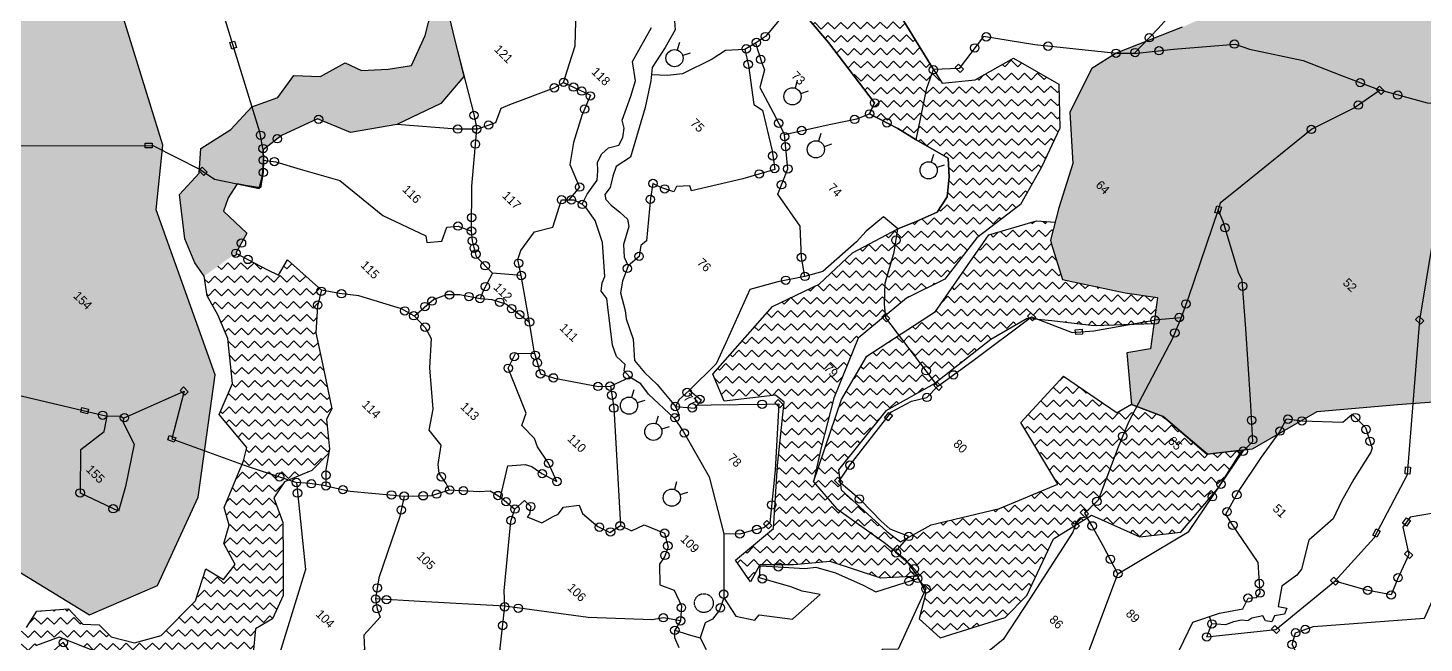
# Model space of a CAD drawing. Header units: metres. Extents: x 342055 to 347320, y 1761737 to 1766997.
# Drawn here: x 344155 to 345567, y 1764192 to 1764814 of the extents above; entities that cross this region are included whole.
import ezdxf
from ezdxf.enums import TextEntityAlignment as Align

# ---------------------------------------------------------------- set-up
doc = ezdxf.new("R2010")
doc.units = ezdxf.units.M
doc.header["$MEASUREMENT"] = 0
doc.linetypes.add('ACAD_ISO02W100', pattern=[15, 12, -3])
for name, color, linetype in [('POLY_HATCH', 12, 'Continuous'), ('POLY_PARCEL', 6, 'Continuous'), ('POLY_WATER', 4, 'Continuous'), ('SYM_STONE', 1, 'Continuous'), ('SYM_WELL', 1, 'Continuous'), ('TEXT_PARCEL', 7, 'Continuous')]:
    doc.layers.add(name, color=color, linetype=linetype)
doc.styles.add('TEXT_MAP', font='')
doc.styles.get('TEXT_MAP').set_extended_font_data('Kruti Dev 050')
pattern_1 = [(0, (2561.2986, 7210.2284), (1.875, 1.875), [1.875, -1.875]), (90, (2563.1736, 7210.2284), (-1.875, 1.875), [1.875, -1.875])]

# ---------------------------------------------------------------- blocks, each defined once
blk = doc.blocks.new('MOTWELL')
for points in [[(-1.54, 2.96), (-0.8, 1.55)], [(1.54, 2.96), (0.8, 1.55)]]:
    blk.add_lwpolyline(points)
blk.add_circle((0, 0), 1.74)
blk = doc.blocks.new('KACCHAWELL')
at = {"linetype": 'ACAD_ISO02W100', "ltscale": 0.03}
blk.add_ellipse((0, 0), major_axis=(-1.35, 1.35), ratio=1, start_param=3.926991, end_param=10.210176, dxfattribs=at)
blk = doc.blocks.new('STONE')
blk.add_circle((0, 0), 0.851)
blk = doc.blocks.new('STONESQUARE')
blk.add_lwpolyline([(-0.7, 0.48), (0.7, 0.48), (0.7, -0.48), (-0.7, -0.48)], close=True)
blk = doc.blocks.new('EWF')
at = {"layer": 'POLY_HATCH'}
h = blk.add_hatch(dxfattribs=at)
h.set_pattern_fill('ZIGZAG', color=256, scale=15, style=0)
h.set_pattern_definition(pattern_1)
edge = h.paths.add_edge_path()
edge.add_line((2819.69, 7499.71), (2813.42, 7487.32))
edge.add_line((2813.42, 7487.32), (2810.13, 7480.25))
edge.add_line((2810.13, 7480.25), (2802.04, 7462.42))
edge.add_line((2802.04, 7462.42), (2795.49, 7447.4))
edge.add_line((2795.49, 7447.4), (2791.07, 7439.3))
edge.add_line((2791.07, 7439.3), (2784.01, 7427.53))
edge.add_line((2784.01, 7427.53), (2781.44, 7422.78))
edge.add_line((2781.44, 7422.78), (2771.8, 7406.7))
edge.add_line((2771.8, 7406.7), (2764.01, 7393.14))
edge.add_line((2764.01, 7393.14), (2820.19, 7373.12))
edge.add_line((2820.19, 7373.12), (2842.46, 7366.11))
edge.add_line((2842.46, 7366.11), (2855.14, 7367.52))
edge.add_line((2855.14, 7367.52), (2862.87, 7380.9))
edge.add_line((2862.87, 7380.9), (2863.9, 7401.48))
edge.add_line((2863.9, 7401.48), (2872.15, 7413.83))
edge.add_line((2872.15, 7413.83), (2886.06, 7422.58))
edge.add_line((2886.06, 7422.58), (2887.09, 7439.04))
edge.add_line((2887.09, 7439.04), (2886.57, 7454.99))
edge.add_line((2886.57, 7454.99), (2880.91, 7467.34))
edge.add_line((2880.91, 7467.34), (2891.73, 7479.69))
edge.add_line((2891.73, 7479.69), (2883.5, 7497.06))
edge.add_line((2883.5, 7497.06), (2886.59, 7504.78))
edge.add_line((2886.59, 7504.78), (2896.9, 7514.55))
edge.add_line((2896.9, 7514.55), (2934.51, 7523.3))
edge.add_line((2934.51, 7523.3), (2940.18, 7537.19))
edge.add_line((2940.18, 7537.19), (2933.48, 7555.71))
edge.add_line((2933.48, 7555.71), (2918.54, 7575.78))
edge.add_line((2918.54, 7575.78), (2886.59, 7591.22))
edge.add_line((2886.59, 7591.22), (2878.35, 7601.51))
edge.add_line((2878.35, 7601.51), (2845.89, 7619))
edge.add_line((2845.89, 7619), (2825.79, 7618.49))
edge.add_line((2825.79, 7618.49), (2811.88, 7604.08))
edge.add_line((2811.88, 7604.08), (2793.85, 7603.05))
edge.add_line((2793.85, 7603.05), (2784.57, 7605.11))
edge.add_line((2784.57, 7605.11), (2781.48, 7611.8))
edge.add_line((2781.48, 7611.8), (2781.48, 7618.49))
edge.add_line((2781.48, 7618.49), (2783.4, 7634.3))
edge.add_line((2783.4, 7634.3), (2782.37, 7646.14))
edge.add_line((2782.37, 7646.14), (2774.64, 7666.2))
edge.add_line((2774.64, 7666.2), (2770, 7678.04))
edge.add_line((2770, 7678.04), (2760.73, 7694.5))
edge.add_line((2760.73, 7694.5), (2768.46, 7704.79))
edge.add_line((2768.46, 7704.79), (2781.85, 7713.54))
edge.add_line((2781.85, 7713.54), (2790.1, 7719.2))
edge.add_line((2790.1, 7719.2), (2794.22, 7739.78))
edge.add_line((2794.22, 7739.78), (2794.74, 7748.01))
edge.add_line((2794.74, 7748.01), (2789.58, 7756.76))
edge.add_line((2789.58, 7756.76), (2795.77, 7759.85))
edge.add_line((2795.77, 7759.85), (2800.92, 7756.76))
edge.add_line((2800.92, 7756.76), (2810.71, 7758.82))
edge.add_line((2810.71, 7758.82), (2818.44, 7768.08))
edge.add_line((2818.44, 7768.08), (2817.92, 7780.94))
edge.add_line((2817.92, 7780.94), (2826.17, 7784.03))
edge.add_line((2826.17, 7784.03), (2833.49, 7793.68))
edge.add_line((2833.49, 7793.68), (2843.28, 7786.99))
edge.add_line((2843.28, 7786.99), (2856.16, 7783.9))
edge.add_line((2856.16, 7783.9), (2874.19, 7786.99))
edge.add_line((2874.19, 7786.99), (2883.46, 7782.87))
edge.add_line((2883.46, 7782.87), (2895.83, 7790.08))
edge.add_line((2895.83, 7790.08), (2896.08, 7794.98))
edge.add_line((2896.08, 7794.98), (2892.54, 7801.59))
edge.add_line((2892.54, 7801.59), (2897.33, 7804.32))
edge.add_line((2897.33, 7804.32), (2901.55, 7800.91))
edge.add_line((2901.55, 7800.91), (2906.46, 7796.69))
edge.add_line((2906.46, 7796.69), (2910.33, 7797.03))
edge.add_line((2910.33, 7797.03), (2914.44, 7802.96))
edge.add_line((2914.44, 7802.96), (2915.69, 7798.17))
edge.add_line((2915.69, 7798.17), (2920.94, 7793.96))
edge.add_line((2920.94, 7793.96), (2928.24, 7786.78))
edge.add_line((2928.24, 7786.78), (2940.14, 7781.33))
edge.add_line((2940.14, 7781.33), (2947.87, 7784.93))
edge.add_line((2947.87, 7784.93), (2946.84, 7801.4))
edge.add_line((2946.84, 7801.4), (2956.11, 7823.52))
edge.add_line((2956.11, 7823.52), (2962.81, 7830.21))
edge.add_line((2962.81, 7830.21), (2976.21, 7837.93))
edge.add_line((2976.21, 7837.93), (2979.3, 7841.01))
edge.add_line((2979.3, 7841.01), (2979.55, 7856.42))
edge.add_line((2979.55, 7856.42), (2995.12, 7874.06))
edge.add_line((2995.12, 7874.06), (2997.32, 7876.36))
edge.add_line((2997.32, 7876.36), (3009.03, 7876.36))
edge.add_line((3009.03, 7876.36), (3017.05, 7881.28))
edge.add_line((3017.05, 7881.28), (3020.13, 7887.85))
edge.add_line((3020.13, 7887.85), (3019.56, 7894.76))
edge.add_line((3019.56, 7894.76), (3019.98, 7905.64))
edge.add_line((3019.98, 7905.64), (3027.37, 7914.26))
edge.add_line((3027.37, 7914.26), (3030.66, 7921.65))
edge.add_line((3030.66, 7921.65), (3031.07, 7933.35))
edge.add_line((3031.07, 7933.35), (3028.94, 7939.41))
edge.add_line((3028.94, 7939.41), (3027.68, 7943.83))
edge.add_line((3027.68, 7943.83), (3018.53, 7950.07))
edge.add_line((3018.53, 7950.07), (3014.88, 7949.33))
edge.add_line((3014.88, 7949.33), (3010.34, 7952.08))
edge.add_line((3010.34, 7952.08), (3005.58, 7948.81))
edge.add_line((3005.58, 7948.81), (2997.97, 7946.53))
edge.add_line((2997.97, 7946.53), (2994.51, 7944.86))
edge.add_line((2994.51, 7944.86), (2981.94, 7936.8))
edge.add_line((2981.94, 7936.8), (2980.21, 7934.95))
edge.add_line((2980.21, 7934.95), (2972.73, 7926.37))
edge.add_line((2972.73, 7926.37), (2970.72, 7924.72))
edge.add_line((2970.72, 7924.72), (2954.03, 7912.62))
edge.add_line((2954.03, 7912.62), (2942.74, 7904.73))
edge.add_line((2942.74, 7904.73), (2934.03, 7898.62))
edge.add_line((2934.03, 7898.62), (2931.18, 7896.89))
edge.add_line((2931.18, 7896.89), (2918.29, 7887.91))
edge.add_line((2918.29, 7887.91), (2917.92, 7887.17))
edge.add_line((2917.92, 7887.17), (2915.07, 7885.94))
edge.add_line((2915.07, 7885.94), (2912.17, 7885.07))
edge.add_line((2912.17, 7885.07), (2901.16, 7880.63))
edge.add_line((2901.16, 7880.63), (2899, 7880.26))
edge.add_line((2899, 7880.26), (2887.94, 7880.69))
edge.add_line((2887.94, 7880.69), (2881.33, 7879.56))
edge.add_line((2881.33, 7879.56), (2868.84, 7877.64))
edge.add_line((2868.84, 7877.64), (2855.98, 7873.94))
edge.add_line((2855.98, 7873.94), (2853.54, 7871.86))
edge.add_line((2853.54, 7871.86), (2838.08, 7859.45))
edge.add_line((2838.08, 7859.45), (2818.99, 7856.54))
edge.add_line((2818.99, 7856.54), (2797.85, 7853.39))
edge.add_line((2797.85, 7853.39), (2792.44, 7852.36))
edge.add_line((2792.44, 7852.36), (2782.8, 7844.83))
edge.add_line((2782.8, 7844.83), (2777.98, 7840.57))
edge.add_line((2777.98, 7840.57), (2774.82, 7838.22))
edge.add_line((2774.82, 7838.22), (2773.21, 7834.16))
edge.add_line((2773.21, 7834.16), (2768.57, 7822.8))
edge.add_line((2768.57, 7822.8), (2763.93, 7814.59))
edge.add_line((2763.93, 7814.59), (2762.01, 7810.71))
edge.add_line((2762.01, 7810.71), (2755.21, 7795.46))
edge.add_line((2755.21, 7795.46), (2752.46, 7792.07))
edge.add_line((2752.46, 7792.07), (2737.1, 7772.95))
edge.add_line((2737.1, 7772.95), (2725.36, 7757.88))
edge.add_line((2725.36, 7757.88), (2724.43, 7756.47))
edge.add_line((2724.43, 7756.47), (2715.26, 7739.08))
edge.add_line((2715.26, 7739.08), (2703.99, 7725.58))
edge.add_line((2703.99, 7725.58), (2696.08, 7716.13))
edge.add_line((2696.08, 7716.13), (2698.04, 7714.07))
edge.add_line((2698.04, 7714.07), (2699.39, 7710.92))
edge.add_line((2699.39, 7710.92), (2700.84, 7690.52))
edge.add_line((2700.84, 7690.52), (2701.47, 7680.45))
edge.add_line((2701.47, 7680.45), (2707.7, 7660.41))
edge.add_line((2707.7, 7660.41), (2713.37, 7641.34))
edge.add_line((2713.37, 7641.34), (2718.97, 7626.61))
edge.add_line((2718.97, 7626.61), (2720.14, 7622.83))
edge.add_line((2720.14, 7622.83), (2725.21, 7597.45))
edge.add_line((2725.21, 7597.45), (2727.99, 7584.41))
edge.add_line((2727.99, 7584.41), (2729.11, 7578.74))
edge.add_line((2729.11, 7578.74), (2729.62, 7574.27))
edge.add_line((2729.62, 7574.27), (2732.43, 7570.86))
edge.add_line((2732.43, 7570.86), (2746.07, 7556.53))
edge.add_line((2746.07, 7556.53), (2754.87, 7548.21))
edge.add_line((2754.87, 7548.21), (2762.6, 7541.09))
edge.add_line((2762.6, 7541.09), (2766.75, 7536.43))
edge.add_line((2766.75, 7536.43), (2775.65, 7534.21))
edge.add_line((2775.65, 7534.21), (2790.82, 7530))
edge.add_line((2790.82, 7530), (2802.28, 7526.43))
edge.add_line((2802.28, 7526.43), (2803.15, 7523.56))
edge.add_line((2803.15, 7523.56), (2805.34, 7520.89))
edge.add_line((2805.34, 7520.89), (2816.52, 7504.69))
edge.add_line((2816.52, 7504.69), (2818.22, 7502.73))
h = blk.add_hatch(dxfattribs=at)
h.set_pattern_fill('ZIGZAG', color=256, scale=15, style=0)
h.set_pattern_definition(pattern_1)
h.paths.add_polyline_path([(3130.18, 7854.67), (3104.93, 7856.28), (3106.03, 7873.79), (3096.53, 7889.11), (3092.51, 7901.51), (3080.09, 7911.72), (3068.77, 7908.8), (3056.35, 7900.78), (3049.41, 7893.12), (3045.4, 7880.72), (3039.55, 7869.41), (3025.31, 7853.36), (3025.31, 7841.33), (3023.48, 7827.47), (3026.01, 7819.24), (3033.68, 7814.86), (3032.95, 7806.47), (3027.1, 7805.01), (3017.6, 7797.72), (3009.57, 7785.31), (3012.49, 7772.55), (3008.84, 7763.43), (3002.99, 7750.3), (3001.67, 7744.65), (3004.71, 7735.19), (3012.39, 7728.22), (3016.68, 7719.84), (3020.08, 7713.95), (3020.62, 7713.59), (3027.41, 7710.02), (3038.34, 7716.95), (3043.7, 7720.88), (3049.98, 7712.5), (3047.12, 7708.57), (3055.13, 7701.71), (3061.41, 7704.5), (3073.09, 7705.23), (3078.94, 7712.53), (3082.96, 7727.12), (3093.55, 7739.52), (3106.33, 7754.11), (3121.67, 7776.36), (3144.68, 7785.11), (3156.37, 7789.85), (3183.19, 7790.41), (3195.97, 7797.34), (3203.28, 7814.12), (3195.24, 7835.64), (3175.15, 7832.72), (3157.99, 7842.2), (3153.11, 7853.23), (3145.74, 7853.56)])
h = blk.add_hatch(dxfattribs=at)
h.set_pattern_fill('ZIGZAG', color=256, scale=15, style=0)
h.set_pattern_definition(pattern_1)
h.paths.add_polyline_path([(2861.04, 7686.21), (2865.04, 7691.02), (2869.86, 7690.2), (2880.01, 7686.82), (2888.3, 7684.15), (2897.45, 7679.01), (2897.86, 7671.95), (2895.03, 7664.34), (2900.69, 7654.65), (2902.92, 7648.4), (2900.09, 7644.56), (2896.45, 7640.53), (2893.01, 7639.32), (2891.4, 7633.87), (2887.35, 7630.23), (2888.16, 7624.78), (2885.74, 7619.74), (2885.94, 7613.48), (2884.33, 7606.48), (2887.57, 7602.64), (2887.77, 7596.79), (2894.84, 7591.14), (2899.69, 7589.12), (2902.93, 7588.51), (2904.27, 7596.32), (2903.01, 7600.76), (2896.51, 7600.63), (2895.31, 7603.21), (2894.58, 7606.52), (2898.45, 7608.98), (2897.06, 7611.3), (2895, 7613.68), (2893.52, 7615.17), (2894.12, 7619.81), (2896.99, 7627.34), (2903.63, 7630.05), (2909.22, 7637.78), (2912.58, 7647.06), (2912.09, 7654.28), (2905.68, 7658.13), (2898.79, 7662.46), (2900.68, 7666.31), (2909.54, 7682.26), (2912.42, 7687.8), (2909.96, 7688.01), (2904.62, 7689.83), (2900.37, 7690.92), (2895.95, 7690.64), (2884.51, 7696.46), (2879.1, 7699.12), (2875.92, 7703.79), (2872.02, 7708.51), (2868.97, 7707.43), (2860.06, 7710.59), (2849.66, 7714.65), (2845.34, 7716.53), (2841.84, 7714.56), (2835.8, 7710.42), (2837.48, 7705.48), (2836.38, 7696.11), (2834.35, 7688.04), (2830.27, 7688.84), (2828.16, 7688.95), (2827.35, 7690.92), (2820.57, 7707.98), (2812.74, 7709.33), (2810.85, 7715.18), (2809.23, 7720.27), (2807.79, 7723.51), (2807.09, 7724.24), (2806.87, 7730.24), (2812.03, 7736.9), (2818.47, 7742.26), (2824.49, 7744.83), (2827.07, 7750.41), (2832.44, 7753.42), (2835.02, 7759.42), (2837.16, 7760.5), (2841.68, 7764.57), (2843.22, 7769.13), (2840.7, 7774.35), (2842.23, 7777.58), (2845.02, 7783.64), (2843.31, 7786.76), (2837.81, 7778.66), (2824.44, 7761.32), (2821.65, 7757.54), (2809.58, 7750.08), (2798.49, 7736.8), (2795.61, 7714.59), (2795.71, 7713.43), (2803.24, 7698.51), (2807.21, 7690.69), (2809.95, 7687.53), (2813.37, 7687.89), (2814.83, 7684.93), (2821.76, 7670.54), (2820.14, 7667.57), (2816.8, 7659.87), (2826.25, 7662.58), (2841.63, 7666.68), (2847.79, 7673.85), (2856.22, 7683.65)])
h = blk.add_hatch(dxfattribs=at)
h.set_pattern_fill('ZIGZAG', color=256, scale=15, style=0)
h.set_pattern_definition(pattern_1)
h.paths.add_polyline_path([(2912.49, 7733.57), (2915.67, 7726.57), (2915.67, 7724.32), (2924.13, 7727.63), (2940.27, 7729.74), (2939.6, 7718.12), (2946.75, 7717.72), (2949.66, 7723.4), (2956.67, 7726.83), (2965.4, 7725.38), (2978.93, 7721.99), (2982.11, 7721.27), (2986.4, 7726.44), (2988.9, 7735.01), (2999.09, 7737.69), (3005.53, 7731.44), (3008.39, 7723.23), (3010.71, 7714.84), (3009.1, 7703.86), (3010.35, 7693.33), (3007.5, 7685.12), (3006.25, 7672.51), (3011.26, 7660.37), (3016.44, 7651.44), (3020.2, 7645.38), (3027.33, 7644.8), (3038.92, 7646.66), (3044.33, 7647.22), (3048.64, 7646.51), (3043.6, 7641.05), (3033.93, 7636.22), (3029.1, 7630.56), (3024.26, 7625.73), (3025.31, 7621.95), (3020.06, 7623), (3021.07, 7632.98), (3012.66, 7642.63), (3004.67, 7652.71), (3002.36, 7652.5), (2995.84, 7644.31), (2990.38, 7646.62), (2989.33, 7664.89), (2992.9, 7674.75), (2993.32, 7683.99), (2996.41, 7693.9), (2998.01, 7697.55), (2999.77, 7701.9), (2999.02, 7705.56), (2996.49, 7708.71), (2993.65, 7711.24), (2986.43, 7709.4), (2982.19, 7708.43), (2976.01, 7706.5), (2975.17, 7708.79), (2959.9, 7710.97), (2949.24, 7711.94), (2945.73, 7712.67), (2932.04, 7716.9), (2924.1, 7719.31), (2911.86, 7717.98), (2906.77, 7716.53), (2905.73, 7719.65), (2904.62, 7725.64), (2908.51, 7728.96)])
h = blk.add_hatch(dxfattribs=at)
h.set_pattern_fill('ZIGZAG', color=256, scale=15, style=0)
h.set_pattern_definition(pattern_1)
h.paths.add_polyline_path([(3079.58, 7701.87), (3077.6, 7710.85), (3073.17, 7705.33), (3073.09, 7705.23), (3061.41, 7704.5), (3055.13, 7701.71), (3054.3, 7698.5), (3041.27, 7696.15), (3041.73, 7683.41), (3055.85, 7679.77), (3050.84, 7667.95), (3043.32, 7655.89), (3041.27, 7649.07), (3037.86, 7648.62), (3025.33, 7648.16), (3022.14, 7650.66), (3020.55, 7665.9), (3023.74, 7676.82), (3025.56, 7691.14), (3027.84, 7699.33), (3031.71, 7702.51), (3038.54, 7707.74), (3046.92, 7716.58), (3043.7, 7720.88), (3038.34, 7716.95), (3027.41, 7710.02), (3020.62, 7713.59), (3020.08, 7713.95), (3018.2, 7717.2), (3015.35, 7714.79), (3010.41, 7705.98), (3013.59, 7687.3), (3010.06, 7671.09), (3012.53, 7661.23), (3020.2, 7645.38), (3027.33, 7644.8), (3038.92, 7646.66), (3044.33, 7647.22), (3048.64, 7646.51), (3052.22, 7645.25), (3054.95, 7640.63), (3060.63, 7640.84), (3067.14, 7653.02), (3067.18, 7659.26), (3062.98, 7671.22), (3065.08, 7680.04), (3075.17, 7683.81), (3080.43, 7690.32)])
h = blk.add_hatch(dxfattribs=at)
h.set_pattern_fill('ZIGZAG', color=256, scale=15, style=0)
h.set_pattern_definition(pattern_1)
h.paths.add_polyline_path([(2904.27, 7596.32), (2911.04, 7598.37), (2913.53, 7599.17), (2912.67, 7602.74), (2921.89, 7603.14), (2923.55, 7600.29), (2927.13, 7596.19), (2933.3, 7592.14), (2940.23, 7587.47), (2940.96, 7585.22), (2945.6, 7581.31), (2946.15, 7580.54), (2946.1, 7575.72), (2943.81, 7570.21), (2944.54, 7566.36), (2949.33, 7564.07), (2954.23, 7559.18), (2959.75, 7553.56), (2961.55, 7548.7), (2960.51, 7544.85), (2964.05, 7540.48), (2965.41, 7536.93), (2964.6, 7530.47), (2964.6, 7525.63), (2966.62, 7520.58), (2965.61, 7515.13), (2961.36, 7511.5), (2955.5, 7514.73), (2945.6, 7513.11), (2940.95, 7518.97), (2933.27, 7515.74), (2931.25, 7511.3), (2931.25, 7507.06), (2933.88, 7505.04), (2932.66, 7503.22), (2926.4, 7507.87), (2927.21, 7512.51), (2926.4, 7516.34), (2930.64, 7521.19), (2934.89, 7520.98), (2937.31, 7523.2), (2940.75, 7523.2), (2944.99, 7525.63), (2947.82, 7530.47), (2947.82, 7540.36), (2944.79, 7546.42), (2948.83, 7547.42), (2948.43, 7551.26), (2943.78, 7552.67), (2941.96, 7556.1), (2938.73, 7557.92), (2934.89, 7567.41), (2933.47, 7569.83), (2924.78, 7570.63), (2922.33, 7577.01), (2915.25, 7582.86), (2910.4, 7584.88), (2906.16, 7586.09), (2902.93, 7588.51)])
for points in [[(2896.9, 7514.55), (2934.51, 7523.3), (2940.18, 7537.19), (2933.48, 7555.71), (2918.54, 7575.78), (2886.59, 7591.22), (2878.35, 7601.51), (2845.89, 7619), (2825.79, 7618.49), (2811.88, 7604.08)], [(3008.84, 7763.43), (3002.99, 7750.3), (3001.67, 7744.65), (3004.71, 7735.19), (3012.39, 7728.22), (3016.68, 7719.84), (3020.08, 7713.95), (3020.62, 7713.59), (3027.41, 7710.02), (3038.34, 7716.95), (3043.7, 7720.88), (3049.98, 7712.5), (3047.12, 7708.57), (3055.13, 7701.71), (3061.41, 7704.5), (3073.09, 7705.23), (3078.94, 7712.53), (3082.96, 7727.12), (3093.55, 7739.52), (3106.33, 7754.11)], [(2894.58, 7606.52), (2898.45, 7608.98), (2897.06, 7611.3), (2895, 7613.68), (2897.06, 7611.3), (2898.45, 7608.98), (2894.58, 7606.52), (2895.31, 7603.21), (2896.51, 7600.63), (2903.01, 7600.76), (2904.27, 7596.32), (2911.04, 7598.37), (2913.53, 7599.17), (2912.67, 7602.74), (2921.89, 7603.14), (2923.55, 7600.29), (2927.13, 7596.19), (2933.3, 7592.14), (2940.23, 7587.47), (2940.96, 7585.22), (2945.6, 7581.31), (2946.15, 7580.54), (2946.1, 7575.72), (2943.81, 7570.21), (2944.54, 7566.36), (2949.33, 7564.07), (2954.23, 7559.18), (2959.75, 7553.56), (2961.55, 7548.7), (2960.51, 7544.85), (2964.05, 7540.48)], [(2940.95, 7518.97), (2933.27, 7515.74), (2931.25, 7511.3)], [(2927.21, 7512.51), (2926.4, 7516.34), (2930.64, 7521.19), (2934.89, 7520.98), (2937.31, 7523.2), (2940.75, 7523.2), (2944.99, 7525.63), (2947.82, 7530.47), (2947.82, 7540.36), (2944.79, 7546.42), (2948.83, 7547.42), (2948.43, 7551.26), (2943.78, 7552.67), (2941.96, 7556.1), (2938.73, 7557.92), (2934.89, 7567.41), (2933.47, 7569.83), (2924.78, 7570.63), (2922.33, 7577.01), (2915.25, 7582.86), (2910.4, 7584.88), (2906.16, 7586.09), (2902.93, 7588.51), (2899.69, 7589.12), (2894.84, 7591.14), (2887.77, 7596.79), (2887.57, 7602.64), (2884.33, 7606.48), (2885.94, 7613.48), (2885.74, 7619.74), (2888.16, 7624.78), (2887.35, 7630.23), (2891.4, 7633.87), (2893.01, 7639.32), (2896.45, 7640.53), (2900.09, 7644.56), (2902.92, 7648.4), (2900.69, 7654.65), (2895.03, 7664.34)], [(2898.79, 7662.46), (2905.68, 7658.13), (2912.09, 7654.28), (2912.58, 7647.06), (2909.22, 7637.78), (2903.63, 7630.05), (2896.99, 7627.34), (2894.12, 7619.81), (2893.52, 7615.17), (2895, 7613.68), (2893.52, 7615.17)], [(2965.4, 7725.38), (2978.93, 7721.99), (2982.11, 7721.27), (2986.4, 7726.44), (2988.9, 7735.01), (2999.09, 7737.69), (3005.53, 7731.44), (3008.39, 7723.23), (3010.71, 7714.84), (3009.1, 7703.86), (3010.35, 7693.33), (3007.5, 7685.12), (3006.25, 7672.51), (3011.26, 7660.37), (3016.44, 7651.44), (3020.2, 7645.38), (3027.33, 7644.8), (3038.92, 7646.66), (3044.33, 7647.22), (3048.64, 7646.51), (3043.6, 7641.05), (3033.93, 7636.22), (3029.1, 7630.56), (3024.26, 7625.73), (3025.31, 7621.95), (3020.06, 7623), (3021.07, 7632.98), (3012.66, 7642.63), (3004.67, 7652.71), (3002.36, 7652.5), (2995.84, 7644.31), (2990.38, 7646.62), (2989.33, 7664.89), (2992.9, 7674.75), (2993.32, 7683.99), (2996.41, 7693.9), (2998.01, 7697.55), (2999.77, 7701.9), (2999.02, 7705.56), (2996.49, 7708.71), (2993.65, 7711.24), (2986.43, 7709.4), (2982.19, 7708.43), (2976.01, 7706.5), (2975.17, 7708.79), (2975.17, 7708.79), (2959.9, 7710.97), (2949.24, 7711.94)], [(3020.2, 7645.38), (3012.53, 7661.23), (3010.06, 7671.09), (3013.59, 7687.3), (3010.41, 7705.98), (3015.35, 7714.79), (3018.2, 7717.2)], [(3046.92, 7716.58), (3038.54, 7707.74), (3031.71, 7702.51), (3027.84, 7699.33), (3025.56, 7691.14), (3023.74, 7676.82), (3020.55, 7665.9), (3022.14, 7650.66), (3025.33, 7648.16), (3037.86, 7648.62), (3041.27, 7649.07), (3043.32, 7655.89), (3050.84, 7667.95), (3055.85, 7679.77), (3041.73, 7683.41), (3041.27, 7696.15), (3054.3, 7698.5)], [(3048.64, 7646.51), (3052.22, 7645.25), (3054.95, 7640.63), (3060.63, 7640.84), (3067.14, 7653.02), (3067.18, 7659.26), (3062.98, 7671.22), (3065.08, 7680.04), (3075.17, 7683.81), (3080.43, 7690.32), (3079.58, 7701.87), (3077.6, 7710.85), (3073.17, 7705.33), (3067.55, 7704.89), (3061.41, 7704.5), (3055.13, 7701.71), (3054.3, 7698.5)]]:
    blk.add_lwpolyline(points, dxfattribs=at)
at = {"layer": 'POLY_PARCEL'}
for points in [[(3060.04, 7790.14), (3056.38, 7788.46), (3055.1, 7787.35), (3046.44, 7782.49)], [(3109.62, 7705.1), (3109.13, 7716.94), (3104.95, 7730.83), (3084.8, 7754.89), (3084.8, 7754.89), (3084.8, 7754.89), (3060.04, 7790.14)], [(2997.35, 7788.11), (2999.58, 7783.57), (3005.14, 7768.41), (3005.54, 7759.83), (3005.67, 7752.83)], [(3005.67, 7752.83), (3010.7, 7759.03), (3018.9, 7768.54), (3021.67, 7769.86), (3031.06, 7775.81), (3038.73, 7779.11), (3046.44, 7782.49)], [(3046.44, 7782.49), (3045.17, 7776.3), (3042.06, 7767.17), (3040.01, 7749.11), (3039.33, 7743.41), (3040.01, 7742.15)], [(3125.63, 7760.03), (3119.5, 7753.43), (3114.68, 7746.32), (3111.76, 7741.76), (3111.08, 7738.36), (3116.14, 7731.56), (3111.37, 7725.06), (3111.76, 7722.58), (3116.52, 7719.47), (3118.37, 7714.32), (3119.73, 7711.12), (3115.45, 7708.3), (3109.62, 7705.1)], [(3005.67, 7752.83), (3003.14, 7750.39), (2990.04, 7739.96), (2981.44, 7733.88), (2982.5, 7725.82), (2978.93, 7721.99)], [(3040.01, 7742.15), (3048.18, 7725.15), (3049.94, 7721.39)], [(3077.22, 7675.36), (3077.22, 7675.36), (3081.5, 7691.54), (3081.5, 7691.54), (3077.92, 7710.87), (3077.92, 7713.6), (3071.64, 7719.37), (3060.9, 7728.88), (3053.45, 7735.43), (3051.83, 7736.04), (3042.41, 7741.2), (3040.01, 7742.15)], [(2978.93, 7721.99), (2965.4, 7725.38), (2956.67, 7726.83), (2949.66, 7723.4), (2946.75, 7717.72), (2939.6, 7718.12), (2940.27, 7729.74), (2924.13, 7727.63), (2915.67, 7724.32), (2915.67, 7726.57), (2912.66, 7733.06)], [(3125.57, 7684.61), (3120.19, 7687.41), (3112.43, 7689.89), (3111.3, 7692.08), (3112.96, 7695.53), (3112.96, 7695.53), (3127.83, 7712.53), (3123.45, 7724.34), (3120.73, 7726.38), (3123.16, 7728.03), (3122.58, 7732.21), (3124.62, 7731.92), (3127.15, 7729.49), (3133.86, 7718.81), (3143.48, 7724.05), (3146.79, 7722.21)], [(3097.64, 7671.08), (3094.94, 7679.01), (3097.5, 7684.12), (3100.25, 7688.02), (3099.49, 7690.33), (3100.64, 7691.61), (3100.51, 7692.76), (3095.9, 7696.92), (3086.86, 7698.71), (3084.34, 7699.28), (3083, 7704.39), (3081.39, 7712.59), (3080.5, 7718.6), (3079.59, 7721.66), (3082.09, 7723.58), (3088.18, 7729.21), (3088.37, 7731.71), (3092.22, 7731.64), (3096.13, 7729.66), (3096.51, 7728.83), (3097.86, 7722.56), (3099.23, 7717.65), (3100.52, 7713.88), (3100.07, 7707.35), (3103.08, 7702.1), (3103.28, 7700.58), (3102.7, 7696.87), (3105.01, 7693.41), (3106.55, 7694.37), (3107.06, 7693.16), (3105.84, 7691.49), (3106.29, 7690.28), (3105.26, 7689.51), (3104.18, 7689.89), (3102.89, 7687.97), (3102.7, 7687.01), (3101.68, 7686.24), (3100.77, 7684.87), (3100, 7683.27), (3097.95, 7681.47)], [(2986.43, 7709.4), (2980.62, 7718.35), (2978.93, 7721.99)], [(3024.59, 7676.87), (3025.96, 7685.27), (3028.25, 7700.2), (3036.33, 7703.7), (3039.23, 7707.05), (3046.86, 7717.72), (3049.94, 7721.39)], [(3049.94, 7721.39), (3051.69, 7717.12), (3057.24, 7698.77), (3059.29, 7693.65), (3063.93, 7683.19), (3063.85, 7681.16), (3063.79, 7679.33), (3064.69, 7679.09)], [(2949.24, 7711.94), (2959.9, 7710.97), (2975.17, 7708.79), (2975.17, 7708.79), (2976.01, 7706.5)], [(2949.24, 7711.94), (2949.97, 7702.87), (2949.47, 7700.5)], [(2986.43, 7709.4), (2993.65, 7711.24), (2996.49, 7708.71), (2999.02, 7705.56), (2999.77, 7701.9), (2998.01, 7697.55), (2996.41, 7693.9)], [(2976.01, 7706.5), (2982.19, 7708.43), (2986.43, 7709.4)], [(2966.61, 7691.43), (2971.67, 7699.24), (2974.89, 7703.98), (2976.01, 7706.5)], [(3099.04, 7678.85), (3099.04, 7678.85), (3107.95, 7689.73), (3107.95, 7689.73), (3109.62, 7705.1)], [(2949.47, 7700.5), (2948.86, 7698.08)], [(2949.47, 7700.5), (2953.38, 7698.47), (2954.58, 7697.92), (2956.4, 7694.75), (2961.92, 7693), (2966.61, 7691.43)], [(2948.86, 7698.08), (2946.2, 7695.17), (2945.47, 7692.03), (2943.29, 7685.74), (2941.35, 7683.32), (2938.95, 7681.18)], [(2948.86, 7698.08), (2951.65, 7696.26), (2957.95, 7691.42), (2960.01, 7691.79), (2967.16, 7687.31), (2970.19, 7685.01), (2966.92, 7679.08), (2961.22, 7670.07), (2960.26, 7670.53), (2958.4, 7668.57), (2958.82, 7667.4), (2956.31, 7666.19), (2954.61, 7665.67), (2956.31, 7663.19), (2961.86, 7656.46), (2961.69, 7654.99), (2962.96, 7653.16), (2962.75, 7650.25)], [(2996.41, 7693.9), (2992.65, 7693.65), (2992.21, 7689.08), (2992.27, 7686.16), (2991.64, 7677.08), (2989.76, 7673.83)], [(3024.59, 7676.87), (3007.34, 7679.35), (3005.21, 7681.16), (3002.32, 7684.29), (2999.17, 7690.02), (2996.41, 7693.9)], [(2989.76, 7673.83), (2986.56, 7676.1), (2981.96, 7680.42), (2974.15, 7681.88), (2972.03, 7686.93), (2966.61, 7691.43)], [(2912.42, 7687.8), (2909.54, 7682.26), (2900.68, 7666.31), (2898.79, 7662.46), (2905.68, 7658.13), (2918.88, 7650.21), (2921.43, 7648.45)], [(2927.32, 7667.57), (2925.5, 7671.14), (2923.81, 7674.51), (2920.44, 7678.08), (2918.48, 7679.62), (2914.53, 7687.24), (2912.04, 7687.08)], [(3097.95, 7681.47), (3096.54, 7682.2)], [(3099.04, 7678.85), (3097.95, 7681.47)], [(3064.69, 7679.09), (3064.11, 7678.31), (3064.07, 7676.61), (3064.84, 7674.96), (3068.05, 7659.23), (3070.01, 7649.56), (3069.52, 7645.48)], [(3087.28, 7652.8), (3087.28, 7652.8), (3077.22, 7675.36), (3071.11, 7677.31), (3066.65, 7678.63), (3064.69, 7679.09)], [(3048.98, 7646.22), (3048.73, 7647.02), (3046.41, 7647.14), (3042.02, 7646.83), (3041.71, 7651.03), (3038.01, 7649.4), (3035.57, 7649.34), (3029.67, 7649.46), (3023.78, 7649.02), (3023.06, 7653.03), (3021.52, 7666.54), (3021.52, 7666.54), (3022.89, 7670.92), (3024.59, 7673.68), (3024.59, 7676.87)], [(2989.76, 7673.83), (2986.63, 7669.2), (2983.67, 7664.09), (2987.81, 7653.01), (2989.38, 7648.57), (2989.26, 7640.87)], [(2921.43, 7648.45), (2923.24, 7652.17), (2921.97, 7654.97), (2922.67, 7656.73), (2926.76, 7665.46), (2927.32, 7667.57)], [(2927.32, 7667.57), (2933.05, 7669.54), (2934.67, 7665.36), (2937.3, 7660.31), (2939.93, 7656.6), (2944.52, 7654.71), (2944.78, 7651.35)], [(2948.66, 7633.66), (2945.89, 7635.46), (2945.89, 7635.46), (2945.03, 7637.22), (2944.38, 7641.83), (2946.34, 7645.15), (2943.72, 7650.32), (2945.48, 7652.03)], [(2945.48, 7652.03), (2947.35, 7652.6)], [(2992.53, 7639.97), (2994.46, 7641.93), (3002.23, 7649.76), (3004.11, 7651.76), (3013.04, 7641.61), (3019.75, 7633.23), (3019.56, 7631.66), (3018.17, 7629.44), (3016.98, 7627.37), (3014.62, 7625.11)], [(2921.43, 7648.45), (2918.51, 7645.6), (2909.22, 7637.78), (2903.63, 7630.05), (2896.99, 7627.34), (2894.12, 7619.81), (2893.52, 7615.17)], [(2935.15, 7633.01), (2928.85, 7639.54), (2921.43, 7648.45)], [(3023.71, 7615.85), (3024.93, 7615.59), (3028.06, 7614.93), (3031.38, 7617.02), (3031.25, 7618.45), (3036.66, 7622.55), (3037.18, 7630.03), (3034.12, 7627.95), (3031.84, 7626.97), (3026.04, 7623.79), (3024.47, 7625.67), (3027.21, 7628.08), (3031.26, 7631.64), (3032.69, 7633.4), (3036.34, 7635.35), (3042.07, 7637.5), (3044.88, 7638.34), (3048.98, 7646.22)], [(3048.98, 7646.22), (3051.65, 7645.89), (3053.61, 7640.43), (3056.22, 7633.27), (3053.93, 7630.92), (3055.45, 7628.15)], [(2893.52, 7615.17), (2890.53, 7617.23), (2890.53, 7617.23), (2848.89, 7639.72), (2846.31, 7640.84), (2839.44, 7643.93)], [(2989.26, 7640.87), (2989.13, 7638.18), (2989.54, 7636.63)], [(2992.58, 7639.18), (2992.45, 7641.18), (2989.26, 7640.87)], [(2989.54, 7636.63), (2992.58, 7639.18)], [(2948.66, 7633.66), (2944.18, 7629.89)], [(2956.52, 7628.05), (2948.66, 7633.66)], [(2977.26, 7630.33), (2978.79, 7634.4)], [(2991.02, 7634.73), (2994.15, 7634.18), (3004.43, 7631.25), (3014.62, 7625.11)], [(2895, 7613.68), (2897.06, 7615.21), (2901.57, 7617.59), (2908.95, 7621.61), (2920.16, 7622.67), (2929.25, 7625.85), (2930.31, 7624.99), (2932.3, 7627.31), (2931.04, 7630.03), (2932.5, 7631.81), (2935.15, 7633.01)], [(2944.18, 7629.89), (2939.55, 7629.99), (2936.68, 7631.7), (2935.15, 7633.01)], [(2961.63, 7624.34), (2965.42, 7622.18), (2968.08, 7623.55), (2975.61, 7628.59), (2977.26, 7630.33)], [(2977.26, 7630.33), (2980.84, 7627.68), (2998.55, 7611.64), (2998.55, 7611.64)], [(2944.18, 7629.89), (2945.34, 7626.02), (2946.01, 7624.46)], [(2956.52, 7628.05), (2950.48, 7627.32), (2947.96, 7626), (2946.01, 7624.46)], [(2961.63, 7624.34), (2956.52, 7628.05)], [(3014.62, 7625.11), (3023.71, 7615.85)], [(2946.01, 7624.46), (2942.56, 7622.14), (2940.64, 7620.22), (2939.45, 7617.77), (2938.98, 7612.6)], [(2977.17, 7598.69), (2973.79, 7604.26), (2976.11, 7606.91), (2977.37, 7607.57), (2979.76, 7607.97), (2983.08, 7608.96), (2979.3, 7610.42), (2975.36, 7611.25), (2973.77, 7611.98), (2970.05, 7612.04), (2968.92, 7614.43), (2959.97, 7618.4), (2958.9, 7621.58), (2961.63, 7624.34)], [(2998.55, 7611.64), (3000.88, 7612.44), (3001.87, 7615.09), (3005.99, 7616.81), (3008.51, 7615.29), (3009.3, 7613.36), (3009.63, 7611.58), (3012.62, 7608.66), (3015.47, 7609.92), (3018.75, 7608.71), (3020.74, 7606.39)], [(3023.71, 7615.85), (3024.9, 7613.47), (3025.17, 7611.18), (3024.62, 7609.62), (3025.98, 7606.72)], [(2938.98, 7612.6), (2936.11, 7611.84), (2928.08, 7607.66), (2924.96, 7605.21), (2921.89, 7603.14)], [(2938.98, 7612.6), (2942.17, 7612.53), (2944.62, 7611.74), (2948.55, 7607.26), (2954.86, 7601.76), (2957.31, 7598.18), (2961.16, 7597.72), (2963.5, 7594.5), (2964.89, 7593.37), (2967.41, 7592.91), (2968.73, 7592.43)], [(2980.95, 7599.02), (2981.08, 7601.61), (2982.87, 7601.61), (2983.74, 7600.35), (2983.8, 7599.62), (2986.79, 7600.88), (2987.52, 7603.4), (2987.91, 7604.46), (2987.65, 7606.18), (2989.64, 7608.7), (2991.3, 7607.97), (2995.41, 7608.3), (2997.96, 7609.12), (2998.55, 7611.64)], [(2802.28, 7526.43), (2820.69, 7544.45), (2820.69, 7544.45), (2833.72, 7557.41), (2833.72, 7557.41), (2876.97, 7600.05), (2876.97, 7600.05), (2887.22, 7603.34), (2890.67, 7604.01), (2894.58, 7606.52)], [(2894.58, 7606.52), (2895.31, 7603.21), (2896.51, 7600.63), (2903.01, 7600.76), (2904.27, 7596.32), (2911.04, 7598.37), (2913.53, 7599.17), (2912.67, 7602.74), (2921.89, 7603.14)], [(3020.74, 7606.39), (3017.83, 7604.4), (3016.5, 7602.48), (3006.93, 7593.71), (2993.27, 7583.55), (2993.27, 7583.55)], [(3020.74, 7606.39), (3021.27, 7604.22)], [(2921.89, 7603.14), (2923.55, 7600.29), (2927.13, 7596.19), (2933.3, 7592.14), (2940.23, 7587.47), (2940.96, 7585.22), (2945.6, 7581.31), (2948.02, 7577.88), (2950.35, 7575.5)], [(2968.73, 7592.43), (2973.24, 7596.47), (2974.78, 7598.16), (2977.17, 7598.69)], [(2977.17, 7598.69), (2980.95, 7599.02)], [(2993.27, 7583.55), (2991, 7585.69), (2982.05, 7596.69), (2980.95, 7599.02)], [(2963.09, 7585.14), (2967.01, 7589.12), (2968.73, 7592.43)], [(2950.35, 7575.5), (2954.59, 7578.15), (2961.43, 7583.78), (2963.09, 7585.14)], [(2963.09, 7585.14), (2965.35, 7581.6), (2971.06, 7569.74), (2973.59, 7566.22)], [(2993.27, 7583.55), (2980.33, 7572.12), (2973.59, 7566.22)], [(3005.08, 7568.58), (2993.27, 7583.55)], [(2950.35, 7575.5), (2947.69, 7573.58), (2945.6, 7571.79)], [(2911.46, 7556.5), (2916.39, 7569.05), (2921.37, 7560.4), (2935.78, 7567), (2945.6, 7571.79)], [(2945.6, 7571.79), (2959.3, 7560.5), (2969.11, 7541.57), (2971.8, 7541.63)], [(2973.59, 7566.22), (2975.18, 7565.01), (2976.85, 7564.27), (2977.04, 7559.34), (2979.18, 7557.3), (2978.25, 7553.95), (2980.29, 7551.07), (2981.17, 7548.18)], [(2820.42, 7500.54), (2820.42, 7500.54), (2824.15, 7503), (2853.1, 7520.41), (2853.1, 7520.41), (2891.52, 7543.95), (2891.52, 7543.95), (2908.82, 7554.45)], [(2908.82, 7554.45), (2910.64, 7556.38), (2911.46, 7556.5)], [(2911.46, 7556.5), (2912.04, 7555.86), (2916.73, 7554.28), (2921.47, 7546.91), (2923.97, 7542.36), (2915.94, 7539.55), (2909.79, 7545.93), (2910.59, 7551.81), (2908.82, 7554.45)], [(2971.8, 7541.63), (2970.47, 7530.32), (2969.47, 7522.14), (2971.11, 7512.08), (2961.84, 7510.7), (2937.89, 7514.97), (2934.57, 7515.56)], [(2934.57, 7515.56), (2934.33, 7511.16)]]:
    blk.add_lwpolyline(points, dxfattribs=at)
at = {"layer": 'POLY_WATER'}
for points in [[(2932.44, 7694.12), (2935.95, 7691), (2937.05, 7687.05), (2938.01, 7682.33), (2939.75, 7680.18), (2942.65, 7675.54), (2947.62, 7666.29), (2946.88, 7662.87), (2947.78, 7661.03), (2949, 7658.99), (2949.21, 7657.25), (2950.1, 7656.67), (2951.68, 7656.57), (2953.9, 7656.83), (2956.01, 7656.88), (2957.22, 7655.99), (2959.06, 7652.67), (2960.91, 7650.93), (2962.75, 7650.25), (2964.09, 7647.21), (2965.46, 7645.26), (2968.67, 7643.37), (2969.99, 7642.31), (2973.89, 7640.37), (2977.06, 7637.47), (2980.27, 7637.16), (2983.75, 7637.21), (2989.54, 7636.63), (2991.33, 7635.89), (2991.02, 7634.73), (2983.9, 7634.62), (2981.32, 7635.03), (2978.79, 7634.4), (2977.1, 7634.5), (2976.31, 7635.56), (2973.94, 7635.45), (2971.78, 7636.56), (2965.66, 7641.4), (2964.29, 7642.45), (2962.45, 7642.77), (2961.39, 7644.08), (2960.9, 7645.38), (2955.68, 7649.96), (2951.52, 7652.07), (2948.46, 7652.65), (2947.35, 7652.6), (2946.62, 7654.81), (2946.07, 7658.22), (2944.86, 7659.64), (2943.54, 7660.85), (2943.01, 7662.64), (2943.12, 7664.48), (2944.23, 7666.32), (2943.75, 7668.01), (2942.59, 7669.59), (2941.12, 7670.43), (2939, 7675.11), (2937.47, 7678), (2934.31, 7680.37), (2932.25, 7688)], [(3024.35, 7602.3), (3022.32, 7603.11), (3021.27, 7604.22), (3023.77, 7605.5), (3025.98, 7606.72), (3028.48, 7605.9)]]:
    blk.add_lwpolyline(points, dxfattribs=at)
at = {"layer": 'SYM_STONE'}
blk.add_lwpolyline([(2893.52, 7615.17), (2895, 7613.68), (2896.75, 7611.89), (2898.55, 7609.29), (2896.03, 7607.46), (2894.58, 7606.52)], dxfattribs=at)
for name, p in [('STONE', (3049.63, 7784.28)), ('STONE', (3042.45, 7780.74)), ('STONESQUARE', (3046.44, 7782.49)), ('STONE', (3045.35, 7777.21)), ('STONE', (3018.8, 7768.43)), ('STONE', (3042.04, 7767.03)), ('STONE', (3005.59, 7757.23)), ('STONE', (3008.84, 7756.75)), ('STONESQUARE', (3084.8, 7754.89)), ('STONE', (3005.66, 7753.08)), ('STONE', (3002.99, 7750.28)), ('STONE', (2992.17, 7741.65)), ('STONE', (3043.54, 7740.57)), ('STONE', (2981.92, 7734.21)), ('STONE', (3054.39, 7734.61)), ('STONE', (3089.38, 7731.69)), ('STONE', (3092.58, 7731.46)), ('STONE', (2981.83, 7730.97)), ('STONE', (3094.83, 7730.32)), ('STONESQUARE', (2982.5, 7725.82)), ('STONE', (3048.72, 7724)), ('STONE', (3082.09, 7723.58)), ('STONE', (2978.96, 7721.94)), ('STONE', (3049.69, 7721.09)), ('STONE', (3079.83, 7721.84)), ('STONE', (3046.53, 7717.26)), ('STONE', (3051.24, 7718.23)), ('STONE', (3080.38, 7718.99)), ('STONESQUARE', (3116.52, 7719.47)), ('STONE', (3074.73, 7716.53)), ('STONE', (3118.27, 7714.61)), ('STONE', (3077.65, 7713.85)), ('STONE', (2975.17, 7708.79)), ('STONE', (3077.92, 7710.87)), ('STONE', (3119.73, 7711.12)), ('STONE', (2976.01, 7706.5)), ('STONE', (2979.79, 7707.68)), ('STONE', (3115.68, 7708.45)), ('STONE', (2974.62, 7703.57)), ('STONE', (3083.19, 7703.67)), ('STONESQUARE', (3109.62, 7705.1)), ('STONE', (2949.52, 7700.73)), ('STONE', (2949.97, 7702.87)), ('STONE', (3079.39, 7702.93)), ('STONE', (2948.94, 7698.37)), ('STONE', (2952.55, 7698.9)), ('STONESQUARE', (3028.25, 7700.2)), ('STONE', (3079.95, 7699.91)), ('STONE', (3084.19, 7699.84)), ('STONE', (3086.95, 7698.69)), ('STONE', (2951.43, 7696.4)), ('STONE', (3058.39, 7695.89)), ('STONE', (2964.19, 7692.24)), ('STONE', (2968.56, 7694.45)), ('STONE', (2997.76, 7691.99)), ('STONE', (3099.06, 7694.06)), ('STONE', (3100.51, 7692.76)), ('STONE', (3111.3, 7692.08)), ('STONE', (3112.2, 7693.94)), ('STONE', (2966.96, 7691.14)), ('STONE', (2968.54, 7689.83)), ('STONE', (3099.49, 7690.33)), ('STONESQUARE', (3107.95, 7689.73)), ('STONE', (3112.43, 7689.89)), ('STONE', (2967.98, 7686.68)), ('STONE', (2972.03, 7686.93)), ('STONE', (2970.05, 7685.12)), ('STONE', (2973.36, 7683.75)), ('STONE', (2968.61, 7682.15)), ('STONE', (3025.21, 7680.71)), ('STONE', (3063.92, 7682.81)), ('STONE', (3097.95, 7681.47)), ('STONESQUARE', (3007.34, 7679.35)), ('STONESQUARE', (3063.79, 7679.33)), ('STONE', (3066.71, 7678.61)), ('STONE', (3099.04, 7678.85)), ('STONE', (2986.56, 7676.1)), ('STONE', (3020.69, 7677.43)), ('STONESQUARE', (3024.59, 7676.87)), ('STONESQUARE', (3064.18, 7676.38)), ('STONE', (3074.1, 7676.39)), ('STONE', (3077.22, 7675.36)), ('STONE', (2989.76, 7673.83)), ('STONE', (3024.59, 7673.68)), ('STONE', (2933.1, 7669.4)), ('STONE', (2987.54, 7670.55)), ('STONE', (2927.32, 7667.57)), ('STONE', (2929.43, 7668.29)), ('STONE', (2931.18, 7668.89)), ('STONE', (2934.15, 7666.69)), ('STONE', (2957.07, 7666.55)), ('STONE', (2926.76, 7665.46)), ('STONE', (2954.61, 7665.67)), ('STONE', (2956.48, 7662.99)), ('STONE', (2944.52, 7654.71)), ('STONE', (2947.39, 7652.6)), ('STONE', (2962.96, 7653.16)), ('STONE', (3023.1, 7652.97)), ('STONE', (2919.07, 7650.08)), ('STONE', (2922.55, 7650.75)), ('STONE', (2943.72, 7650.32)), ('STONE', (2945.15, 7651.71)), ('STONE', (2962.97, 7649.75)), ('STONE', (3001.76, 7649.28)), ('STONESQUARE', (3004.11, 7651.76)), ('STONE', (3029.27, 7649.43)), ('STONE', (3041.71, 7651.03)), ('STONE', (2921.43, 7648.45)), ('STONESQUARE', (3023.78, 7649.02)), ('STONE', (3042.24, 7646.85)), ('STONE', (3047.11, 7647.11)), ('STONE', (2918.69, 7645.78)), ('STONE', (2923.36, 7646.13)), ('STONE', (3048.12, 7644.56)), ('STONE', (3048.98, 7646.22)), ('STONE', (3051.65, 7645.89)), ('STONE', (2992.05, 7641.14)), ('STONE', (2989.23, 7640.35)), ('STONE', (2992.17, 7638.83)), ('STONE', (2989.54, 7636.63)), ('STONE', (3017.45, 7636.1)), ('STONE', (2933.26, 7634.97)), ('STONE', (2935.15, 7633.01)), ('STONE', (2946.54, 7635.04)), ('STONE', (2948.66, 7633.66)), ('STONE', (2978.18, 7634.44)), ('STONE', (2991.07, 7634.94)), ('STONE', (2994.59, 7634.06)), ('STONESQUARE', (3019.68, 7632.67)), ('STONE', (2932.5, 7631.81)), ('STONE', (2936.68, 7631.7)), ('STONE', (2938, 7630.91)), ('STONE', (2939.06, 7630.28)), ('STONE', (2942.06, 7629.93)), ('STONE', (2977.21, 7630.28)), ('STONE', (3018.79, 7630.43)), ('STONE', (2897.19, 7627.42)), ('STONE', (2945.05, 7626.96)), ('STONE', (2949.36, 7626.73)), ('STONE', (2951.97, 7627.5)), ('STONE', (2954, 7627.75)), ('STONE', (2956.47, 7628.09)), ('STONE', (2975.51, 7628.53)), ('STONE', (2978.76, 7629.22)), ('STONE', (2980.87, 7627.65)), ('STONE', (3016.98, 7627.37)), ('STONE', (3027.21, 7628.08)), ('STONE', (2946.01, 7624.46)), ('STONE', (2962.02, 7624.11)), ('STONE', (3026.59, 7624.09)), ('STONE', (2944.1, 7623.17)), ('STONE', (2959.19, 7620.95)), ('STONE', (2963.39, 7623.34)), ('STONE', (2965.42, 7622.18)), ('STONE', (2967.86, 7623.44)), ('STONE', (2893.98, 7618.73)), ('STONE', (2941.06, 7620.64)), ('STONE', (2959.97, 7618.4)), ('STONE', (2891.06, 7616.87)), ('STONE', (2893.34, 7615.3)), ('STONE', (2939.16, 7615.48)), ('STONE', (2939.4, 7617.27)), ('STONE', (3005.99, 7616.81)), ('STONE', (3008.25, 7615.44)), ('STONE', (3023.18, 7616.38)), ('STONE', (2895, 7613.68)), ('STONE', (2896.8, 7615.02)), ('STONE', (2938.87, 7612.57)), ('STONE', (2942.12, 7612.53)), ('STONE', (3009.19, 7613.63)), ('STONE', (3024.66, 7613.95)), ('STONE', (2896.75, 7611.89)), ('STONE', (2936.87, 7611.98)), ('STONE', (2979.3, 7610.42)), ('STONE', (2998.53, 7611.54)), ('STONE', (2979.85, 7608)), ('STONE', (2983.08, 7608.96)), ('STONE', (2995.72, 7608.4)), ('STONE', (2998, 7609.29)), ('STONE', (3019, 7608.43)), ('STONE', (2925.28, 7605.47)), ('STONE', (3017.83, 7604.4)), ('STONE', (3020.74, 7606.39)), ('STONE', (3021.27, 7604.22)), ('STONESQUARE', (2887.88, 7603.47)), ('STONE', (2922, 7602.94)), ('STONE', (2982.87, 7601.61)), ('STONE', (2903.63, 7598.58)), ('STONE', (2923.45, 7600.47)), ('STONE', (2976.57, 7598.56)), ('STONE', (2978.6, 7598.82)), ('STONE', (2980.95, 7599.01)), ('STONE', (2904.27, 7596.32)), ('STONE', (2906.89, 7597.12)), ('STONE', (2981.99, 7596.81)), ('STONE', (2965.73, 7593.22)), ('STONE', (2970.88, 7594.35)), ('STONE', (2967.49, 7590.05)), ('STONE', (2968.81, 7592.5)), ('STONE', (2965.8, 7587.89)), ('STONE', (2963.09, 7585.14)), ('STONE', (2995.51, 7585.16)), ('STONE', (2961.1, 7583.51)), ('STONE', (2964.64, 7582.72)), ('STONE', (2993.36, 7583.43)), ('STONE', (2995.71, 7580.45)), ('STONE', (2948.82, 7577.06)), ('STONE', (2953.34, 7577.37)), ('STONE', (2947.94, 7573.76)), ('STONE', (2950.35, 7575.5)), ('STONE', (2942.37, 7570.22)), ('STONE', (2945.6, 7571.79)), ('STONE', (2947.26, 7570.42)), ('STONESQUARE', (2916.39, 7569.05)), ('STONE', (2972.26, 7568.06)), ('STONE', (2975.26, 7567.67)), ('STONE', (2973.59, 7566.22)), ('STONE', (2975.18, 7565.01)), ('STONE', (2911.54, 7556.72)), ('STONE', (2908.05, 7553.98)), ('STONE', (2922.85, 7541.97)), ('STONE', (2915.83, 7539.56)), ('STONE', (2934.69, 7515.54))]:
    blk.add_blockref(name, p, dxfattribs=at)
for p, rotation in [((3040.01, 7742.15), 118.3342283140678), ((3104.43, 7731.46), 129.9501141959935), ((3111.56, 7723.86), 98.88745037848022), ((3108.82, 7717.97), 106.7580738527561), ((3037.24, 7704.75), 49.1453518808481), ((3021.76, 7665.44), 276.5253817610347), ((2874.28, 7626), 331.3818187209275), ((2876.38, 7599.47), 44.38095398238686), ((2921.37, 7560.4), 24.64133623350481), ((2904.8, 7552.09), 31.26246116941197)]:
    blk.add_blockref('STONESQUARE', p, dxfattribs=dict(at, rotation=rotation))
at = {"layer": 'SYM_WELL'}
for name, p in [('MOTWELL', (2992.56, 7706.74)), ('MOTWELL', (2962.38, 7698.07)), ('MOTWELL', (2973.3, 7693.74)), ('MOTWELL', (2939.92, 7686.84)), ('MOTWELL', (2982.73, 7630.17)), ('MOTWELL', (2989.95, 7629.85)), ('MOTWELL', (3001.98, 7622.95)), ('KACCHAWELL', (3021.6, 7612.28))]:
    blk.add_blockref(name, p, dxfattribs=at)
at = {"layer": 'TEXT_PARCEL', "style": 'TEXT_MAP'}
for s, p in [('52', (3068.39, 7749.14)), ('64', (3018.8, 7728.13)), ('51', (3090.35, 7706.54)), ('73', (2959.3, 7700.66)), ('85', (3065.63, 7701.44)), ('74', (2980.49, 7689.69)), ('75', (2951.45, 7679.5)), ('118', (2929.87, 7672.84)), ('80', (3035.02, 7670.49)), ('89', (3084.07, 7670.49)), ('79', (3005.6, 7663.05)), ('121', (2912.61, 7662.26)), ('76', (2972.25, 7660.3)), ('86', (3073.87, 7658.74)), ('117', (2934.58, 7642.28)), ('78', (3004.42, 7636.4)), ('111', (2961.65, 7631.31)), ('116', (2919.28, 7628.96)), ('112', (2946.35, 7627.78)), ('109', (3009.13, 7617.99)), ('110', (2978.53, 7616.42)), ('115', (2923.99, 7612.11)), ('113', (2958.52, 7605.84)), ('106', (2999.71, 7594.87)), ('114', (2944, 7592.13)), ('105', (2973.4, 7578.05)), ('154', (2886.85, 7566.84)), ('104', (2967.12, 7555.32)), ('155', (2913.37, 7543.57))]:
    blk.add_text(s, height=1.8, dxfattribs=at).set_placement(p)
blk.add_text('77', height=1.8, dxfattribs=at).set_placement((2990.82, 7639.7), align=Align.MIDDLE)

msp = doc.modelspace()

# ---------------------------------------------------------------- block references
at = {"xscale": 4.989540034492008, "yscale": 4.989540034492008, "zscale": 4.989540034492008, "rotation": 315.4700263999433}
msp.add_blockref('EWF', (307455.1, 1747728.9), dxfattribs=at)

doc.saveas('drawing.dxf')
